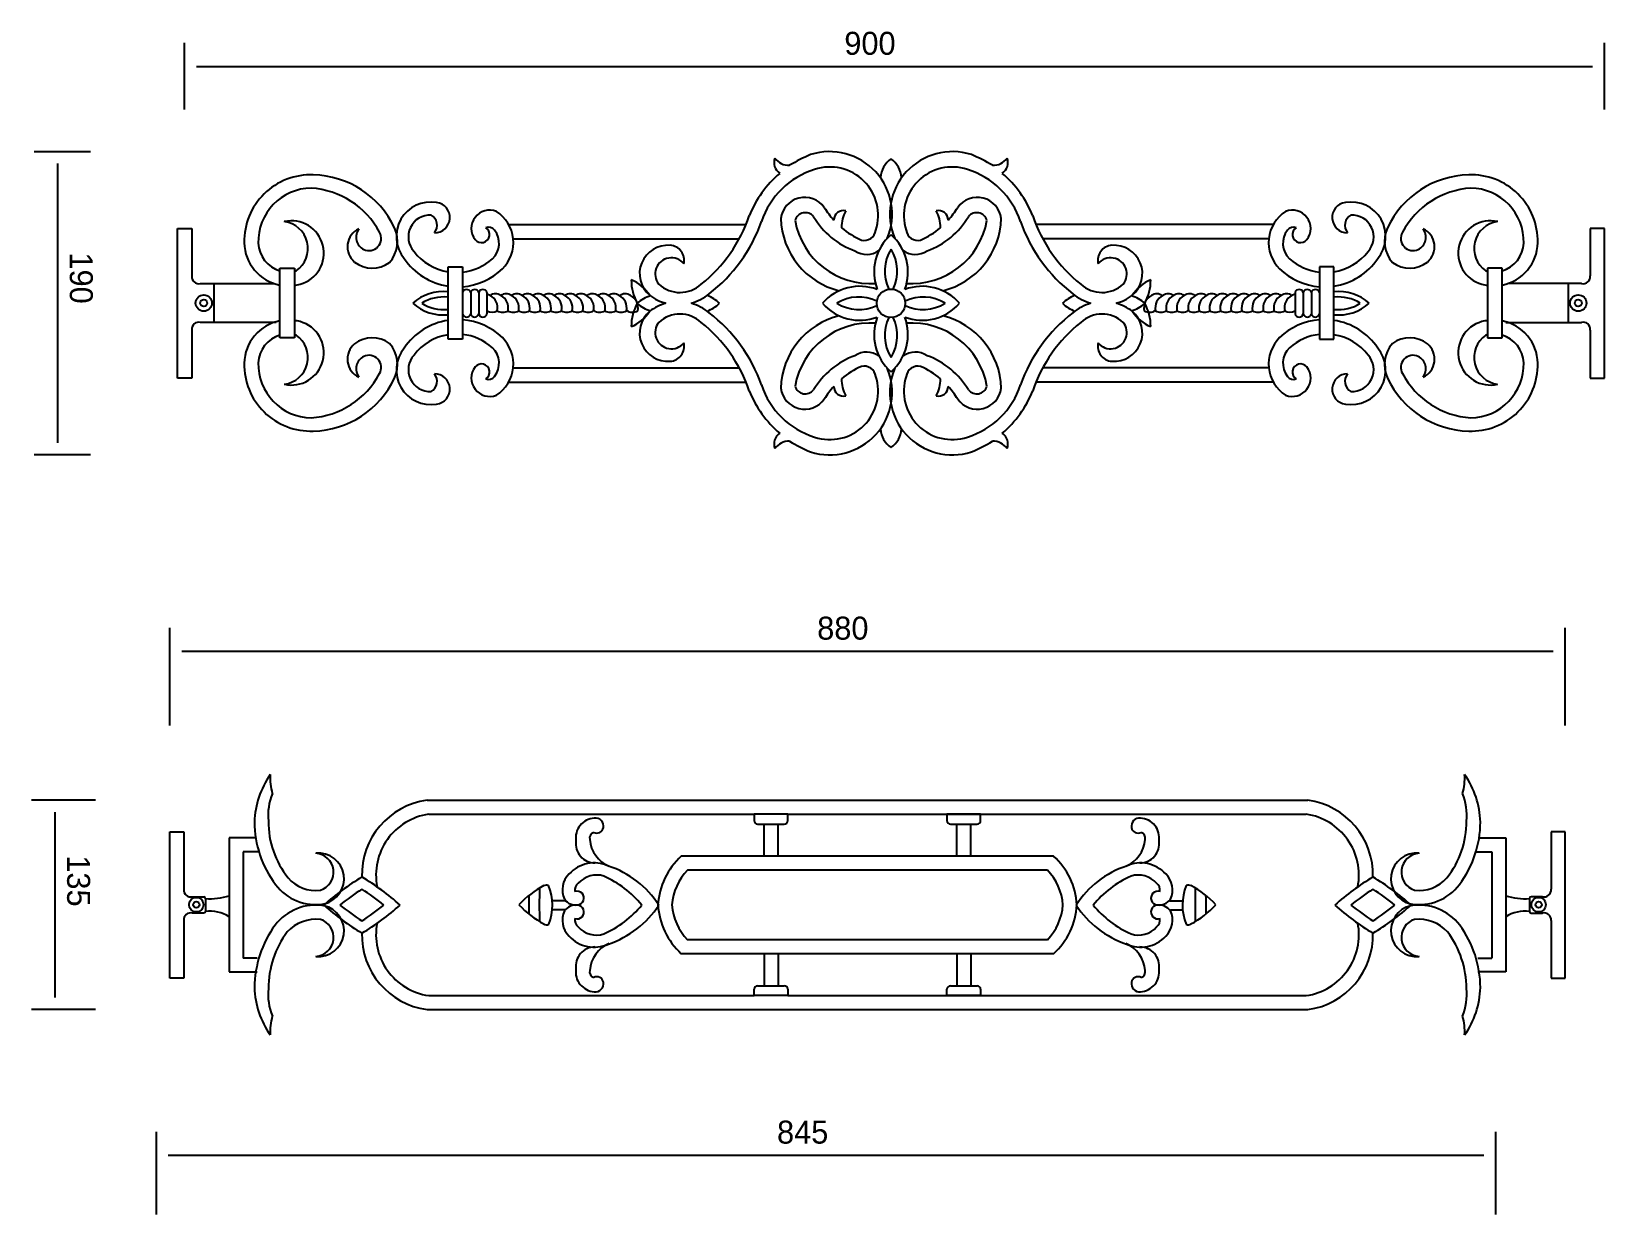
# Model space of a CAD drawing. Header units: metres. Extents: x 1388 to 2389, y -350 to 1355.
# Drawn here: x 1397 to 2389, y 609 to 1355 of the extents above; entities that cross this region are included whole.
import ezdxf

# ---------------------------------------------------------------- set-up
doc = ezdxf.new("R2010")
doc.units = ezdxf.units.M
for name, color, linetype in [('3', 3, 'Continuous'), ('4', 4, 'Continuous'), ('7', 7, 'Continuous'), ('F', 4, 'Continuous')]:
    doc.layers.add(name, color=color, linetype=linetype)

msp = doc.modelspace()

# ---------------------------------------------------------------- linework, layer by layer
at = {"layer": '3'}
for p, q in [((1493.38, 1306.16), (1493.38, 1348.25)), ((2389.12, 1306.16), (2389.12, 1348.25)), ((2381.62, 1333.25), (1500.88, 1333.25)), ((1434.1, 1279.57), (1398.48, 1279.57)), ((1413.48, 1095.98), (1413.48, 1272.07)), ((1434.1, 1088.48), (1398.48, 1088.48)), ((1484.11, 917.64), (1484.11, 979.32)), ((2364.18, 917.64), (2364.18, 979.32)), ((2356.68, 964.32), (1491.61, 964.32)), ((1437.09, 870.47), (1396.78, 870.47)), ((1411.78, 745.97), (1411.78, 862.97)), ((1437.09, 738.47), (1396.78, 738.47)), ((1475.58, 609.16), (1475.58, 661.4)), ((2320.58, 609.16), (2320.58, 661.4)), ((2313.08, 646.4), (1483.08, 646.4))]:
    msp.add_line(p, q, dxfattribs=at)
for centre, radius in [((1505.48, 1184.16), 2.18), ((2372.53, 1184.16), 2.18), ((1500.75, 804.63), 1.94), ((2347.54, 804.63), 1.94)]:
    msp.add_circle(centre, radius, dxfattribs=at)
for centre, start, end in [((1656.61, 1162.71), 84.05, 122.69), ((1656.61, 1205.29), 237.31, 275.95), ((2221.4, 1162.71), 57.31, 95.95), ((2221.4, 1205.29), 264.05, 302.69)]:
    msp.add_arc(centre, 25.3, start, end, dxfattribs=at)
at = {"layer": '4'}
for p, q in [((1488.88, 1136.82), (1488.88, 1231.18)), ((1488.88, 1231.18), (1497.88, 1231.18)), ((1497.88, 1231.18), (1497.88, 1201.32)), ((2389.12, 1231.18), (2380.12, 1231.18)), ((2380.12, 1231.18), (2380.12, 1201.32)), ((2389.12, 1136.82), (2389.12, 1231.18)), ((1553.53, 1162.3), (1553.53, 1206.19)), ((1553.53, 1206.19), (1562.67, 1206.19)), ((1562.67, 1206.19), (1562.67, 1162.3)), ((1659.58, 1161.3), (1659.58, 1206.91)), ((1659.58, 1206.91), (1668.71, 1206.91)), ((1668.71, 1206.91), (1668.71, 1161.3)), ((2209.29, 1206.91), (2209.29, 1161.3)), ((2218.43, 1206.91), (2209.29, 1206.91)), ((2218.43, 1161.3), (2218.43, 1206.91)), ((2315.34, 1206.19), (2315.34, 1162.3)), ((2324.47, 1206.19), (2315.34, 1206.19)), ((2324.47, 1162.3), (2324.47, 1206.19)), ((1503.51, 1196.46), (1549.81, 1196.46)), ((1511.74, 1196.46), (1511.74, 1171.94)), ((2374.5, 1196.46), (2328.19, 1196.46)), ((2366.27, 1196.46), (2366.27, 1171.94)), ((1551.09, 1171.94), (1503.51, 1171.94)), ((2326.91, 1171.94), (2374.5, 1171.94)), ((1497.88, 1167.08), (1497.88, 1136.82)), ((1562.67, 1162.3), (1553.53, 1162.3)), ((1668.71, 1161.3), (1659.58, 1161.3)), ((2209.29, 1161.3), (2218.43, 1161.3)), ((2315.34, 1162.3), (2324.47, 1162.3)), ((2380.12, 1167.08), (2380.12, 1136.82)), ((1497.88, 1136.82), (1488.88, 1136.82)), ((2380.12, 1136.82), (2389.12, 1136.82)), ((1646.31, 870.47), (2201.99, 870.47)), ((1647.37, 861.67), (1852.67, 861.67)), ((1852.67, 861.67), (1852.67, 857.68)), ((1873.89, 861.67), (1852.67, 861.67)), ((1854.87, 855.48), (1871.69, 855.48)), ((1858.92, 835.27), (1858.92, 855.48)), ((1867.72, 835.27), (1867.72, 855.48)), ((1873.89, 861.67), (2200.93, 861.67)), ((1873.89, 857.68), (1873.89, 861.67)), ((1974.32, 861.67), (1974.32, 857.68)), ((1995.54, 861.67), (1974.32, 861.67)), ((1976.52, 855.48), (1993.34, 855.48)), ((1980.57, 835.27), (1980.57, 855.48)), ((1989.37, 835.27), (1989.37, 855.48)), ((1995.54, 857.68), (1995.54, 861.67)), ((1484.11, 758.34), (1484.11, 850.6)), ((1484.11, 850.6), (1492.91, 850.6)), ((1492.91, 850.6), (1492.91, 814.37)), ((1530.34, 846.79), (1521.54, 846.79)), ((1521.54, 846.79), (1521.54, 762.16)), ((1538.48, 846.79), (1530.34, 846.79)), ((2309.81, 846.79), (2317.96, 846.79)), ((2317.96, 846.79), (2326.76, 846.79)), ((2326.76, 846.79), (2326.76, 762.16)), ((2364.18, 850.6), (2355.38, 850.6)), ((2355.38, 850.6), (2355.38, 814.37)), ((2364.18, 758.34), (2364.18, 850.6)), ((1540.33, 837.99), (1530.34, 837.99)), ((1530.34, 837.99), (1530.34, 770.96)), ((2041.59, 835.27), (1806.7, 835.27)), ((2307.96, 837.99), (2317.96, 837.99)), ((2317.96, 837.99), (2317.96, 770.96)), ((2037.67, 826.47), (1810.62, 826.47)), ((1498.41, 809.62), (1505.42, 809.62)), ((1506.52, 808.52), (1506.52, 800.42)), ((1733.36, 807.14), (1725.32, 807.14)), ((2114.94, 807.14), (2122.97, 807.14)), ((2341.77, 808.52), (2341.77, 800.42)), ((2349.88, 809.62), (2342.87, 809.62)), ((1492.91, 794.57), (1492.91, 758.34)), ((1505.42, 799.32), (1498.41, 799.32)), ((1733.04, 801.33), (1725.3, 801.33)), ((2115.25, 801.33), (2122.99, 801.33)), ((2342.87, 799.32), (2349.88, 799.32)), ((2355.38, 794.57), (2355.38, 758.34)), ((2037.67, 782.47), (1810.62, 782.47)), ((1539.14, 770.96), (1530.34, 770.96)), ((2041.59, 773.67), (1806.7, 773.67)), ((1858.92, 773.67), (1858.92, 753.46)), ((1867.72, 773.67), (1867.72, 753.46)), ((1980.57, 773.67), (1980.57, 753.46)), ((1989.37, 773.67), (1989.37, 753.46)), ((2309.16, 770.96), (2317.96, 770.96)), ((1492.91, 758.34), (1484.11, 758.34)), ((1521.54, 762.16), (1530.34, 762.16)), ((1530.34, 762.16), (1539.14, 762.16)), ((2317.96, 762.16), (2309.16, 762.16)), ((2326.76, 762.16), (2317.96, 762.16)), ((2355.38, 758.34), (2364.18, 758.34)), ((1647.37, 747.27), (1852.67, 747.27)), ((1852.67, 747.27), (1852.67, 751.26)), ((1873.89, 747.27), (1852.67, 747.27)), ((1854.87, 753.46), (1871.69, 753.46)), ((1873.89, 751.26), (1873.89, 747.27)), ((1873.89, 747.27), (2200.93, 747.27)), ((1974.32, 747.27), (1974.32, 751.26)), ((1995.54, 747.27), (1974.32, 747.27)), ((1976.52, 753.46), (1993.34, 753.46)), ((1995.54, 751.26), (1995.54, 747.27)), ((1646.31, 738.47), (2201.99, 738.47))]:
    msp.add_line(p, q, dxfattribs=at)
for centre in [(1505.48, 1184.16), (2372.53, 1184.16)]:
    msp.add_circle(centre, 5.15, dxfattribs=at)
for centre, radius, start, end in [((1873.21, 1272.67), 7.99, 158.17, 236.94), ((1874.57, 1281.69), 10.66, 214.59, 272.24), ((1934.57, 1170.07), 117.23, 113.27, 120.54), ((1900.27, 1240.19), 39.46, 337.26, 107.74), ((1948.29, 1261.95), 16.07, 125.31, 175.3), ((1977.73, 1240.19), 39.46, 72.26, 202.74), ((1929.71, 1261.95), 16.07, 4.7, 54.69), ((1943.44, 1170.07), 117.23, 59.46, 66.73), ((2003.43, 1281.69), 10.66, 267.76, 325.41), ((2004.79, 1272.67), 7.99, 303.06, 21.83), ((1573, 1223.02), 42.02, 87.89, 181.1), ((1573.23, 1206.87), 58.15, 25.14, 88.7), ((1914.58, 1212.63), 70.26, 130.61, 157.75), ((1905.79, 1219.64), 50.99, 107.08, 161.86), ((1900.46, 1239.5), 30.45, 342.07, 108.46), ((1977.55, 1239.5), 30.45, 71.54, 197.93), ((1972.21, 1219.64), 50.99, 18.14, 72.92), ((1963.42, 1212.63), 70.26, 22.25, 49.39), ((2304.77, 1206.87), 58.15, 91.3, 154.86), ((2305, 1223.02), 42.02, 358.9, 92.11), ((1573.81, 1222.7), 34, 91.1, 181.15), ((1569.51, 1203.61), 53.21, 28.21, 86.07), ((1884.56, 1235.57), 15.25, 35.79, 172.75), ((1993.45, 1235.57), 15.25, 7.25, 144.21), ((2308.5, 1203.61), 53.21, 93.93, 151.79), ((2304.19, 1222.7), 34, 358.85, 88.9), ((1648.7, 1226.09), 21.79, 80.48, 219.44), ((1651.17, 1238.09), 9.55, 268.82, 83.15), ((1685.84, 1231.18), 11.58, 68.42, 217.34), ((1677.46, 1222.3), 23.36, 314.59, 57.23), ((1884.94, 1234.42), 6.73, 38.69, 163.96), ((1941.98, 1271.87), 52.72, 211.28, 222.15), ((1909.04, 1236.36), 6.14, 76.29, 178.86), ((1928.74, 1232.19), 20.88, 150.93, 181.43), ((1968.96, 1236.36), 6.14, 1.14, 103.71), ((1949.26, 1232.19), 20.88, 358.57, 29.07), ((1936.03, 1271.87), 52.72, 317.85, 328.72), ((1993.06, 1234.42), 6.73, 16.04, 141.31), ((2200.54, 1222.3), 23.36, 122.77, 225.41), ((2192.16, 1231.18), 11.58, 322.66, 111.58), ((2226.84, 1238.09), 9.55, 96.85, 271.18), ((2229.3, 1226.09), 21.79, 320.56, 99.52), ((1554.09, 1218.54), 17.1, 304.61, 82.58), ((1560.84, 1215.63), 20.37, 285.42, 102.86), ((1608.62, 1219.63), 12.51, 115.1, 230.13), ((1610.42, 1225.74), 8.81, 143.71, 242.96), ((1607.18, 1223.15), 20.51, 319.17, 24.28), ((1648.29, 1225.91), 13.76, 87.34, 222.21), ((1645.29, 1233.24), 7.37, 320.39, 60.47), ((1680.6, 1227.36), 5.1, 218.96, 57.84), ((1685.06, 1227.21), 4.8, 37.37, 111.36), ((1762.22, 1268.31), 92.05, 308.34, 341.59), ((1763.61, 1268.79), 99.45, 307.58, 340.45), ((1918.07, 1239.12), 48.67, 181.91, 256.05), ((1925.93, 1244.63), 48.19, 189.98, 274.3), ((1933.12, 1263.93), 49.83, 210.52, 250.17), ((1941.98, 1271.87), 52.72, 229.69, 245.74), ((1952.07, 1244.63), 48.19, 265.7, 350.02), ((1936.03, 1271.87), 52.72, 294.26, 310.31), ((1944.89, 1263.93), 49.83, 289.83, 329.48), ((1959.94, 1239.12), 48.67, 283.95, 358.09), ((2114.39, 1268.79), 99.45, 199.55, 232.42), ((2115.79, 1268.31), 92.05, 198.41, 231.66), ((2192.94, 1227.21), 4.8, 68.64, 142.63), ((2197.4, 1227.36), 5.1, 122.16, 321.04), ((2232.71, 1233.24), 7.37, 119.53, 219.61), ((2229.72, 1225.91), 13.76, 317.79, 92.66), ((2270.83, 1223.15), 20.51, 155.72, 220.83), ((2267.59, 1225.74), 8.81, 297.04, 36.29), ((2269.39, 1219.63), 12.51, 309.87, 64.9), ((2317.17, 1215.63), 20.37, 77.14, 254.58), ((2323.91, 1218.54), 17.1, 97.42, 235.39), ((1558.79, 1222.77), 27.8, 181.16, 259.1), ((1558.79, 1222.77), 18.98, 182.29, 253.93), ((1609.61, 1224.97), 7.77, 245.67, 29.19), ((1678.51, 1221.82), 13.28, 313.09, 38.66), ((1798.28, 1202.73), 17.88, 85.51, 229.92), ((1921.96, 1231.16), 7.54, 257.4, 352.11), ((1956.04, 1231.16), 7.54, 187.89, 282.6), ((2079.72, 1202.73), 17.88, 310.08, 94.49), ((2199.5, 1221.82), 13.28, 141.34, 226.91), ((2268.39, 1224.97), 7.77, 150.81, 294.33), ((2319.21, 1222.77), 18.98, 286.07, 357.71), ((2319.21, 1222.77), 27.8, 280.9, 358.84), ((1665.65, 1235.14), 40.8, 214.13, 261.45), ((1664.94, 1237.25), 33.83, 217.49, 260.89), ((1664.94, 1237.25), 33.83, 276.41, 312.03), ((1800.36, 1202.49), 10.14, 98.92, 219.67), ((1800.66, 1202.97), 9.72, 38.03, 101.13), ((1799.1, 1211.11), 9.47, 346.88, 86.46), ((1923.59, 1227.92), 13.13, 235.83, 306.9), ((1954.42, 1227.92), 13.13, 233.1, 304.17), ((2078.91, 1211.11), 9.47, 93.54, 193.12), ((2077.34, 1202.97), 9.72, 78.87, 141.97), ((2077.65, 1202.49), 10.14, 320.33, 81.08), ((2213.07, 1237.25), 33.83, 227.97, 263.59), ((2213.07, 1237.25), 33.83, 279.11, 322.51), ((2212.36, 1235.14), 40.8, 278.55, 325.87), ((1502.4, 1200.86), 4.54, 174.19, 284.14), ((1558.79, 1222.77), 18.98, 281.78, 285.31), ((1611.84, 1224.49), 18.31, 232.12, 306.34), ((1665.65, 1235.14), 40.8, 274.31, 313.75), ((2212.36, 1235.14), 40.8, 226.25, 265.69), ((2266.16, 1224.49), 18.31, 233.66, 307.88), ((2319.21, 1222.77), 18.98, 254.69, 258.22), ((2375.6, 1200.86), 4.54, 255.86, 5.81), ((1558.79, 1222.77), 27.8, 278.02, 285.57), ((1805.89, 1210.49), 19.67, 227.32, 313.05), ((2072.11, 1210.49), 19.67, 226.95, 312.68), ((2319.21, 1222.77), 27.8, 254.43, 261.98), ((1804.93, 1212.96), 30.04, 232.78, 254.66), ((1804.93, 1155.03), 30.04, 105.34, 127.22), ((1804.93, 1212.96), 30.04, 285.34, 310.08), ((1804.93, 1155.03), 30.04, 49.92, 74.66), ((1814.16, 1166.42), 24.23, 46.49, 68.57), ((1814.16, 1201.57), 24.23, 291.43, 313.51), ((2073.07, 1212.96), 30.04, 229.92, 254.66), ((2073.07, 1155.03), 30.04, 105.34, 130.08), ((2073.07, 1212.96), 30.04, 285.34, 307.22), ((2073.07, 1155.03), 30.04, 52.78, 74.66), ((1502.4, 1167.54), 4.54, 75.86, 185.81), ((1558.79, 1145.63), 27.8, 100.9, 178.84), ((1560.84, 1152.77), 20.37, 257.14, 74.58), ((1558.79, 1145.63), 27.8, 74.43, 81.98), ((1665.65, 1132.86), 40.8, 98.55, 145.87), ((1665.65, 1132.86), 40.8, 46.25, 85.69), ((1798.28, 1165.27), 17.88, 130.08, 274.49), ((1800.36, 1165.5), 10.14, 140.33, 261.08), ((1805.89, 1157.51), 19.67, 46.95, 132.68), ((1762.22, 1099.69), 92.05, 18.41, 51.66), ((1763.61, 1099.2), 99.45, 19.55, 52.42), ((1918.07, 1128.88), 48.67, 103.95, 178.09), ((1925.93, 1123.36), 48.19, 85.7, 170.02), ((1952.07, 1123.36), 48.19, 9.98, 94.3), ((1959.94, 1128.88), 48.67, 1.91, 76.05), ((2114.39, 1099.2), 99.45, 127.58, 160.45), ((2115.79, 1099.69), 92.05, 128.34, 161.59), ((2072.11, 1157.51), 19.67, 47.32, 133.05), ((2079.72, 1165.27), 17.88, 265.51, 49.92), ((2077.65, 1165.5), 10.14, 278.92, 39.67), ((2212.36, 1132.86), 40.8, 94.31, 133.75), ((2212.36, 1132.86), 40.8, 34.13, 81.45), ((2317.17, 1152.77), 20.37, 105.42, 282.86), ((2319.21, 1145.63), 27.8, 98.02, 105.57), ((2319.21, 1145.63), 27.8, 1.16, 79.1), ((2375.6, 1167.54), 4.54, 354.19, 104.14), ((1558.79, 1145.63), 18.98, 106.07, 177.71), ((1554.09, 1149.87), 17.1, 277.42, 55.39), ((1558.79, 1145.63), 18.98, 74.69, 78.22), ((1611.84, 1143.92), 18.31, 53.66, 127.88), ((1664.94, 1130.75), 33.83, 99.11, 142.51), ((1664.94, 1130.75), 33.83, 47.97, 83.59), ((1677.46, 1145.69), 23.36, 302.77, 45.41), ((2200.54, 1145.69), 23.36, 134.59, 237.23), ((2213.07, 1130.75), 33.83, 96.41, 132.03), ((2213.07, 1130.75), 33.83, 37.49, 80.89), ((2266.16, 1143.92), 18.31, 52.12, 126.34), ((2323.91, 1149.87), 17.1, 124.61, 262.58), ((2319.21, 1145.63), 18.98, 101.78, 105.31), ((2319.21, 1145.63), 18.98, 2.29, 73.93), ((1608.62, 1148.77), 12.51, 129.87, 244.9), ((1609.61, 1143.43), 7.77, 330.81, 114.33), ((1607.18, 1145.26), 20.51, 335.72, 40.83), ((1648.7, 1141.91), 21.79, 140.56, 279.52), ((1648.29, 1142.09), 13.76, 137.79, 272.66), ((1678.51, 1146.18), 13.28, 321.34, 46.91), ((1800.66, 1165.02), 9.72, 258.87, 321.97), ((1799.1, 1156.89), 9.47, 273.54, 13.12), ((1923.59, 1140.07), 13.13, 53.1, 124.17), ((1954.42, 1140.07), 13.13, 55.83, 126.9), ((2078.91, 1156.89), 9.47, 166.88, 266.46), ((2077.34, 1165.02), 9.72, 218.03, 281.13), ((2199.5, 1146.18), 13.28, 133.09, 218.66), ((2229.3, 1141.91), 21.79, 260.48, 39.44), ((2229.72, 1142.09), 13.76, 267.34, 42.21), ((2270.83, 1145.26), 20.51, 139.17, 204.28), ((2268.39, 1143.43), 7.77, 65.67, 209.19), ((2269.39, 1148.77), 12.51, 295.1, 50.13), ((1573, 1145.39), 42.02, 178.9, 272.11), ((1573.81, 1145.71), 34, 178.85, 268.9), ((1610.42, 1142.66), 8.81, 117.04, 216.29), ((1685.84, 1136.82), 11.58, 142.66, 291.58), ((1680.6, 1140.63), 5.1, 302.16, 141.04), ((1900.27, 1127.81), 39.46, 252.26, 22.74), ((1933.12, 1104.06), 49.83, 109.83, 149.48), ((1941.98, 1096.13), 52.72, 114.26, 130.31), ((1921.96, 1136.83), 7.54, 7.89, 102.6), ((1977.73, 1127.81), 39.46, 157.26, 287.74), ((1956.04, 1136.83), 7.54, 77.4, 172.11), ((1936.03, 1096.13), 52.72, 49.69, 65.74), ((1944.89, 1104.06), 49.83, 30.52, 70.17), ((2192.16, 1136.82), 11.58, 248.42, 37.34), ((2197.4, 1140.63), 5.1, 38.96, 237.84), ((2267.59, 1142.66), 8.81, 323.71, 62.96), ((2305, 1145.39), 42.02, 267.89, 1.1), ((2304.19, 1145.71), 34, 271.1, 1.15), ((1569.51, 1164.8), 53.21, 273.93, 331.79), ((1573.23, 1161.53), 58.15, 271.3, 334.86), ((1645.29, 1134.76), 7.37, 299.53, 39.61), ((1651.17, 1129.9), 9.55, 276.85, 91.18), ((1685.06, 1140.79), 4.8, 248.64, 322.63), ((1905.79, 1148.36), 50.99, 198.14, 252.92), ((1884.94, 1133.57), 6.73, 196.04, 321.31), ((1900.46, 1128.5), 30.45, 251.54, 17.93), ((1941.98, 1096.13), 52.72, 137.85, 148.72), ((1909.04, 1131.63), 6.14, 181.14, 283.71), ((1928.74, 1135.81), 20.88, 178.57, 209.07), ((1977.55, 1128.5), 30.45, 162.07, 288.46), ((1968.96, 1131.63), 6.14, 256.29, 358.86), ((1949.26, 1135.81), 20.88, 330.93, 1.43), ((1936.03, 1096.13), 52.72, 31.28, 42.15), ((1972.21, 1148.36), 50.99, 287.08, 341.86), ((1993.06, 1133.57), 6.73, 218.69, 343.96), ((2192.94, 1140.79), 4.8, 217.37, 291.36), ((2226.84, 1129.9), 9.55, 88.82, 263.15), ((2232.71, 1134.76), 7.37, 140.39, 240.47), ((2304.77, 1161.53), 58.15, 205.14, 268.7), ((2308.5, 1164.8), 53.21, 208.21, 266.07), ((1914.58, 1155.36), 70.26, 202.25, 229.39), ((1884.56, 1132.42), 15.25, 187.25, 324.21), ((1993.45, 1132.42), 15.25, 215.79, 352.75), ((1963.42, 1155.36), 70.26, 310.61, 337.75), ((1873.21, 1095.33), 7.99, 123.06, 201.83), ((1948.29, 1106.05), 16.07, 184.7, 234.69), ((1929.71, 1106.05), 16.07, 305.31, 355.3), ((2004.79, 1095.33), 7.99, 338.17, 56.94), ((1874.57, 1086.31), 10.66, 87.76, 145.41), ((1934.57, 1197.92), 117.23, 239.46, 246.73), ((1943.44, 1197.92), 117.23, 293.27, 300.54), ((2003.43, 1086.31), 10.66, 34.59, 92.24), ((1591.53, 855.36), 54.07, 144.64, 178.5), ((1584.2, 884.68), 36.84, 176.93, 195.66), ((2264.09, 884.68), 36.84, 344.34, 3.07), ((2256.76, 855.36), 54.07, 1.5, 35.36), ((1582.04, 861.14), 35.98, 157.79, 186.06), ((2266.25, 861.14), 35.98, 353.94, 22.21), ((1652.64, 823.51), 47.39, 97.68, 181.7), ((2195.65, 823.51), 47.39, 358.3, 82.32), ((1603.09, 856.91), 65.61, 180.12, 217.03), ((1602.63, 856.87), 56.37, 179.52, 218.72), ((1652.92, 823.26), 38.81, 98.23, 190.92), ((1752.56, 846.74), 12.48, 93.26, 188.61), ((1752.63, 854.24), 5.01, 348.32, 98.93), ((1854.87, 857.68), 2.2, 180, 270), ((1871.69, 857.68), 2.2, 270, 0), ((1976.52, 857.68), 2.2, 180, 270), ((1993.34, 857.68), 2.2, 270, 0), ((2095.66, 854.24), 5.01, 81.07, 191.68), ((2095.73, 846.74), 12.48, 351.39, 86.74), ((2195.37, 823.26), 38.81, 349.08, 81.77), ((2245.66, 856.87), 56.37, 321.28, 0.48), ((2245.2, 856.91), 65.61, 322.97, 359.88), ((1752.44, 843.25), 12.32, 172.43, 269.08), ((1752.56, 846.74), 3.68, 107.21, 195.18), ((1768.73, 847.1), 19.76, 183.86, 247.72), ((1753.45, 853.9), 4.15, 241.59, 350.65), ((2079.57, 847.1), 19.76, 292.28, 356.14), ((2094.84, 853.9), 4.15, 189.35, 298.41), ((2095.86, 843.25), 12.32, 270.92, 7.57), ((2095.73, 846.74), 3.68, 344.82, 72.79), ((1577.74, 820.93), 16.22, 282.65, 95.55), ((1575.35, 825.12), 11.99, 287.92, 86.07), ((1837.56, 801.64), 45.64, 132.53, 176.44), ((2010.74, 801.64), 45.64, 3.56, 47.47), ((2270.55, 820.93), 16.22, 84.45, 257.35), ((2272.94, 825.12), 11.99, 93.93, 252.08), ((1745.75, 813.87), 14.08, 134, 204.43), ((1751.79, 809.43), 21.51, 65.51, 137.36), ((1741.39, 771.13), 61.01, 33.03, 71.54), ((1836.79, 801.64), 36.08, 136.5, 175.5), ((2011.5, 801.64), 36.08, 4.5, 43.5), ((2106.91, 771.13), 61.01, 108.46, 146.97), ((2096.5, 809.43), 21.51, 42.64, 114.49), ((2102.54, 813.87), 14.08, 335.57, 46), ((1497.32, 813.92), 4.44, 174.19, 284.14), ((1576.11, 836.38), 31.71, 216.78, 279.41), ((1576.34, 837), 23.45, 221.04, 276.61), ((1686.82, 686.1), 158.57, 120.95, 131.76), ((1523.72, 686.1), 158.57, 48.24, 59.05), ((1747.7, 764.29), 59.17, 117.82, 137.14), ((1721.63, 812.96), 3.96, 69.76, 117.03), ((1693.07, 804.33), 32.38, 338.12, 22.4), ((1745.26, 813.75), 5.67, 128.64, 188.42), ((1753.33, 807.64), 15.68, 73.1, 137.77), ((1730.19, 761.47), 67.15, 39.73, 65.64), ((2118.1, 761.47), 67.15, 114.36, 140.27), ((2094.96, 807.64), 15.68, 42.23, 106.9), ((2103.03, 813.75), 5.67, 351.58, 51.36), ((2155.23, 804.33), 32.38, 157.6, 201.88), ((2126.66, 812.96), 3.96, 62.97, 110.24), ((2100.6, 764.29), 59.17, 42.86, 62.18), ((2324.57, 686.1), 158.57, 120.95, 131.76), ((2161.47, 686.1), 158.57, 48.24, 59.05), ((2272.19, 836.38), 31.71, 260.59, 323.22), ((2271.95, 837), 23.45, 263.39, 318.96), ((2350.97, 813.92), 4.44, 255.86, 5.81), ((1505.42, 808.52), 1.1, 360, 90), ((1509.64, 846.73), 38.34, 265.33, 288.08), ((1576.2, 771.92), 32.45, 80.97, 142.51), ((1577.74, 788.14), 16.22, 264.45, 77.35), ((1686.82, 922.67), 158.57, 228.24, 239.05), ((1523.72, 922.67), 158.57, 300.95, 311.76), ((1747.7, 844.79), 59.17, 222.86, 242.18), ((1740.31, 813.62), 9.24, 217.05, 276.68), ((1740.31, 795.16), 9.24, 83.32, 142.95), ((1740.97, 808.76), 4.35, 275.42, 108.63), ((1740.97, 800.01), 4.35, 251.37, 84.58), ((1731.17, 846.26), 65.73, 293.98, 320.42), ((1741.39, 837.65), 61.01, 288.46, 326.97), ((1837.56, 807.3), 45.64, 183.56, 227.47), ((1836.79, 807.3), 36.08, 184.5, 223.5), ((2011.5, 807.3), 36.08, 316.5, 355.5), ((2010.74, 807.3), 45.64, 312.53, 356.44), ((2106.91, 837.65), 61.01, 213.03, 251.54), ((2117.12, 846.26), 65.73, 219.58, 246.02), ((2107.32, 808.76), 4.35, 71.37, 264.58), ((2107.32, 800.01), 4.35, 95.42, 288.63), ((2107.98, 813.62), 9.24, 263.32, 322.95), ((2107.98, 795.16), 9.24, 37.05, 96.68), ((2100.6, 844.79), 59.17, 297.82, 317.14), ((2324.57, 922.67), 158.57, 228.24, 239.05), ((2161.47, 922.67), 158.57, 300.95, 311.76), ((2270.55, 788.14), 16.22, 102.65, 275.55), ((2272.09, 771.92), 32.45, 37.49, 99.03), ((2338.65, 846.73), 38.34, 251.92, 274.67), ((2342.87, 808.52), 1.1, 90, 180), ((1497.32, 795.02), 4.44, 75.86, 185.81), ((1505.42, 800.42), 1.1, 270, 0), ((1508.93, 776.04), 24.5, 59.02, 95.63), ((1576.63, 770.15), 25.33, 84.53, 136.87), ((1575.35, 783.96), 11.99, 273.93, 72.08), ((1745.75, 794.91), 14.08, 155.57, 226), ((1745.26, 795.03), 5.67, 171.58, 231.36), ((2103.03, 795.03), 5.67, 308.64, 8.42), ((2102.54, 794.91), 14.08, 314, 24.43), ((2272.94, 783.96), 11.99, 107.92, 266.07), ((2271.67, 770.15), 25.33, 43.13, 95.47), ((2339.37, 776.04), 24.5, 84.37, 120.98), ((2342.87, 800.42), 1.1, 180, 270), ((2350.97, 795.02), 4.44, 354.19, 104.14), ((1605.12, 751.84), 67.64, 143.92, 179.61), ((1606.3, 751.62), 60.04, 143.34, 179.89), ((1652.64, 785.44), 47.39, 178.3, 262.32), ((1652.92, 785.69), 38.81, 169.08, 261.77), ((1721.72, 794.95), 3.02, 231.31, 297.4), ((1751.79, 799.35), 21.51, 222.64, 294.49), ((1753.2, 800.93), 15.45, 221.98, 287.64), ((2096.5, 799.35), 21.51, 245.51, 317.36), ((2095.09, 800.93), 15.45, 252.36, 318.02), ((2126.57, 794.95), 3.02, 242.6, 308.69), ((2195.37, 785.69), 38.81, 278.23, 10.92), ((2195.65, 785.44), 47.39, 277.68, 1.7), ((2241.99, 751.62), 60.04, 0.11, 36.66), ((2243.17, 751.84), 67.64, 0.39, 36.08), ((1752.44, 765.7), 12.32, 90.92, 187.57), ((1768.73, 761.84), 19.76, 112.28, 176.14), ((2079.57, 761.84), 19.76, 3.86, 67.72), ((2095.86, 765.7), 12.32, 352.43, 89.08), ((1752.56, 762.21), 12.48, 171.39, 266.74), ((1752.56, 762.21), 3.68, 164.82, 252.79), ((1753.45, 755.04), 4.15, 9.35, 118.41), ((1752.63, 754.7), 5.01, 261.07, 11.68), ((2095.66, 754.7), 5.01, 168.32, 278.93), ((2094.84, 755.04), 4.15, 61.59, 170.65), ((2095.73, 762.21), 12.48, 273.26, 8.61), ((2095.73, 762.21), 3.68, 287.21, 15.18), ((1591.53, 753.71), 54.07, 181.5, 215.36), ((1582.04, 747.94), 35.98, 173.94, 202.21), ((1854.87, 751.26), 2.2, 90, 180), ((1871.69, 751.26), 2.2, 360, 90), ((1976.52, 751.26), 2.2, 90, 180), ((1993.34, 751.26), 2.2, 0, 90), ((2266.25, 747.94), 35.98, 337.79, 6.06), ((2256.76, 753.71), 54.07, 324.64, 358.5), ((1584.2, 724.39), 36.84, 164.34, 183.07), ((2264.09, 724.39), 36.84, 356.93, 15.66)]:
    msp.add_arc(centre, radius, start, end, dxfattribs=at)
at = {"layer": '7'}
for p, q in [((1697.84, 1233.71), (1847.52, 1233.71)), ((2180.16, 1233.71), (2030.49, 1233.71)), ((1700.69, 1224.71), (1843.29, 1224.71)), ((2177.31, 1224.71), (2034.72, 1224.71)), ((1673.85, 1190.75), (1673.85, 1177.25)), ((1678.99, 1190.75), (1678.99, 1177.25)), ((1684.12, 1190.75), (1684.12, 1177.25)), ((2193.88, 1190.75), (2193.88, 1177.25)), ((2199.02, 1190.75), (2199.02, 1177.25)), ((2204.16, 1190.75), (2204.16, 1177.25)), ((1700.69, 1143.29), (1843.29, 1143.29)), ((2177.31, 1143.29), (2034.72, 1143.29)), ((1697.84, 1134.29), (1847.52, 1134.29)), ((2180.16, 1134.29), (2030.49, 1134.29))]:
    msp.add_line(p, q, dxfattribs=at)
for centre in [(1500.75, 804.63), (2347.54, 804.63)]:
    msp.add_circle(centre, 4.58, dxfattribs=at)
for centre, radius, start, end in [((1961.38, 1204.26), 26.33, 148.19, 205.58), ((1916.63, 1204.26), 26.33, 334.42, 31.81), ((1656.61, 1162.71), 28.67, 84.05, 132.05), ((1671.28, 1190.08), 2.65, 14.59, 165.41), ((1676.42, 1190.08), 2.65, 14.59, 165.41), ((1681.55, 1190.08), 2.65, 14.59, 165.41), ((1765.52, 1175.42), 25.24, 32.68, 67.55), ((1804.67, 1198.5), 29.5, 179.53, 209.44), ((2112.48, 1175.42), 25.24, 112.45, 147.32), ((2073.34, 1198.5), 29.5, 330.56, 0.47), ((2196.45, 1190.08), 2.65, 14.59, 165.41), ((2201.59, 1190.08), 2.65, 14.59, 165.41), ((2206.72, 1190.08), 2.65, 14.59, 165.41), ((2221.4, 1162.71), 28.67, 47.95, 95.95), ((1656.61, 1205.29), 28.67, 227.95, 275.95), ((1682.7, 1184.12), 5.84, 54.67, 75.91), ((1689.45, 1184.12), 5.84, 54.67, 125.33), ((1682.12, 1181.12), 8.71, 348.15, 62.99), ((1696.2, 1184.12), 5.84, 54.67, 125.33), ((1688.87, 1181.12), 8.71, 348.15, 62.99), ((1702.95, 1184.12), 5.84, 54.67, 125.33), ((1695.62, 1181.12), 8.71, 348.15, 62.99), ((1709.7, 1184.12), 5.84, 54.67, 125.33), ((1702.37, 1181.12), 8.71, 348.15, 62.99), ((1716.45, 1184.12), 5.84, 54.67, 125.33), ((1709.12, 1181.12), 8.71, 348.15, 62.99), ((1723.2, 1184.12), 5.84, 54.67, 125.33), ((1715.87, 1181.12), 8.71, 348.15, 62.99), ((1729.95, 1184.12), 5.84, 54.67, 125.33), ((1722.62, 1181.12), 8.71, 348.15, 62.99), ((1736.7, 1184.12), 5.84, 54.67, 125.33), ((1729.37, 1181.12), 8.71, 348.15, 62.99), ((1743.45, 1184.12), 5.84, 54.67, 125.33), ((1736.12, 1181.12), 8.71, 348.15, 62.99), ((1742.87, 1181.12), 8.71, 348.15, 62.99), ((1750.64, 1184.12), 5.84, 54.67, 128.26), ((1757.39, 1184.12), 5.84, 54.67, 125.33), ((1750.06, 1181.12), 8.71, 348.15, 62.99), ((1764.14, 1184.12), 5.84, 54.67, 125.33), ((1756.81, 1181.12), 8.71, 348.15, 62.99), ((1763.56, 1181.12), 8.71, 348.15, 62.99), ((1771.33, 1184.12), 5.84, 54.67, 128.26), ((1770.75, 1181.12), 8.71, 348.15, 62.99), ((1804.67, 1169.5), 29.5, 150.56, 180.47), ((1790.85, 1172.42), 16.55, 102.16, 136.18), ((1790.85, 1195.57), 16.55, 223.82, 257.84), ((1918.74, 1161.63), 26.33, 64.42, 121.81), ((1918.74, 1206.37), 26.33, 238.19, 295.58), ((1959.27, 1161.63), 26.33, 58.19, 115.58), ((1959.27, 1206.37), 26.33, 244.42, 301.81), ((2063.84, 1166.42), 24.23, 111.43, 133.51), ((2063.84, 1201.57), 24.23, 226.49, 248.57), ((2087.16, 1172.42), 16.55, 43.82, 77.84), ((2087.16, 1195.57), 16.55, 282.16, 316.18), ((2107.26, 1181.12), 8.71, 117.01, 191.85), ((2073.34, 1169.5), 29.5, 359.53, 29.44), ((2106.68, 1184.12), 5.84, 51.74, 125.33), ((2114.44, 1181.12), 8.71, 117.01, 191.85), ((2113.86, 1184.12), 5.84, 54.67, 125.33), ((2121.19, 1181.12), 8.71, 117.01, 191.85), ((2120.61, 1184.12), 5.84, 54.67, 125.33), ((2127.94, 1181.12), 8.71, 117.01, 191.85), ((2127.36, 1184.12), 5.84, 51.74, 125.33), ((2135.13, 1181.12), 8.71, 117.01, 191.85), ((2134.55, 1184.12), 5.84, 54.67, 125.33), ((2141.88, 1181.12), 8.71, 117.01, 191.85), ((2141.3, 1184.12), 5.84, 54.67, 125.33), ((2148.63, 1181.12), 8.71, 117.01, 191.85), ((2148.05, 1184.12), 5.84, 54.67, 125.33), ((2155.38, 1181.12), 8.71, 117.01, 191.85), ((2154.8, 1184.12), 5.84, 54.67, 125.33), ((2162.13, 1181.12), 8.71, 117.01, 191.85), ((2161.55, 1184.12), 5.84, 54.67, 125.33), ((2168.88, 1181.12), 8.71, 117.01, 191.85), ((2168.3, 1184.12), 5.84, 54.67, 125.33), ((2175.63, 1181.12), 8.71, 117.01, 191.85), ((2175.05, 1184.12), 5.84, 54.67, 125.33), ((2182.38, 1181.12), 8.71, 117.01, 191.85), ((2181.8, 1184.12), 5.84, 54.67, 125.33), ((2189.13, 1181.12), 8.71, 117.01, 191.85), ((2188.55, 1184.12), 5.84, 54.67, 125.33), ((2195.88, 1181.12), 8.71, 117.01, 191.85), ((2195.3, 1184.12), 5.84, 104.09, 125.33), ((2221.4, 1205.29), 28.67, 264.05, 312.05), ((1671.28, 1177.92), 2.65, 194.56, 345.44), ((1676.42, 1177.92), 2.65, 194.56, 345.44), ((1681.55, 1177.92), 2.65, 194.56, 345.44), ((1687.27, 1184.59), 6.25, 239.72, 302.71), ((1694.02, 1184.59), 6.25, 237.29, 302.71), ((1700.77, 1184.59), 6.25, 237.29, 302.71), ((1707.52, 1184.59), 6.25, 237.29, 302.71), ((1714.27, 1184.59), 6.25, 237.29, 302.71), ((1721.02, 1184.59), 6.25, 237.29, 302.71), ((1727.77, 1184.59), 6.25, 237.29, 302.71), ((1734.52, 1184.59), 6.25, 237.29, 302.71), ((1741.27, 1184.59), 6.25, 237.29, 302.71), ((1748.02, 1184.59), 6.25, 237.29, 302.71), ((1755.21, 1184.59), 6.25, 232.89, 302.71), ((1761.96, 1184.59), 6.25, 237.29, 302.71), ((1768.71, 1184.59), 6.25, 237.29, 302.71), ((1775.9, 1184.59), 6.25, 232.89, 302.71), ((1765.52, 1192.58), 25.24, 292.45, 327.32), ((1961.38, 1163.73), 26.33, 154.42, 211.81), ((1916.63, 1163.73), 26.33, 328.19, 25.58), ((2112.48, 1192.58), 25.24, 212.68, 247.55), ((2102.11, 1184.59), 6.25, 237.29, 307.11), ((2109.29, 1184.59), 6.25, 237.29, 302.71), ((2116.04, 1184.59), 6.25, 237.29, 302.71), ((2122.79, 1184.59), 6.25, 237.29, 307.11), ((2129.98, 1184.59), 6.25, 237.29, 302.71), ((2136.73, 1184.59), 6.25, 237.29, 302.71), ((2143.48, 1184.59), 6.25, 237.29, 302.71), ((2150.23, 1184.59), 6.25, 237.29, 302.71), ((2156.98, 1184.59), 6.25, 237.29, 302.71), ((2163.73, 1184.59), 6.25, 237.29, 302.71), ((2170.48, 1184.59), 6.25, 237.29, 302.71), ((2177.23, 1184.59), 6.25, 237.29, 302.71), ((2183.98, 1184.59), 6.25, 237.29, 302.71), ((2190.73, 1184.59), 6.25, 237.29, 300.28), ((2196.45, 1177.92), 2.65, 194.56, 345.44), ((2201.59, 1177.92), 2.65, 194.56, 345.44), ((2206.72, 1177.92), 2.65, 194.56, 345.44), ((1686.82, 686.1), 151.97, 122.45, 128.89), ((1523.72, 686.1), 151.97, 51.11, 57.55), ((2047.4, 804.26), 330.26, 178.13, 181.78), ((1800.9, 804.26), 330.26, 358.22, 1.87), ((2324.57, 686.1), 151.97, 122.45, 128.89), ((2161.47, 686.1), 151.97, 51.11, 57.55), ((1686.82, 922.67), 151.97, 231.11, 237.55), ((1523.72, 922.67), 151.97, 302.45, 308.89), ((2040.8, 804.26), 330.26, 178.94, 180.96), ((1807.5, 804.26), 330.26, 359.04, 1.06), ((2324.57, 922.67), 151.97, 231.11, 237.55), ((2161.47, 922.67), 151.97, 302.45, 308.89)]:
    msp.add_arc(centre, radius, start, end, dxfattribs=at)
at = {"layer": 'F'}
msp.add_circle((1939, 1184), 9, dxfattribs=at)
for centre, radius, start, end in [((1959.36, 1203.72), 31.07, 130.94, 200.81), ((1918.65, 1203.72), 31.07, 339.19, 49.06), ((1919.28, 1163.64), 31.07, 69.19, 139.06), ((1919.28, 1163.64), 31.07, 69.19, 139.06), ((1958.72, 1163.64), 31.07, 40.94, 110.81), ((1919.28, 1204.35), 31.07, 220.94, 290.81), ((1919.28, 1204.35), 31.07, 220.94, 290.81), ((1918.74, 1161.63), 26.33, 64.42, 121.81), ((1918.74, 1206.37), 26.33, 238.19, 295.58), ((1958.72, 1204.35), 31.07, 249.19, 319.06), ((1959.36, 1164.28), 31.07, 159.19, 229.06), ((1918.65, 1164.28), 31.07, 310.94, 20.81)]:
    msp.add_arc(centre, radius, start, end, dxfattribs=at)

# ---------------------------------------------------------------- texts
for s, p in [('900', (1909.55, 1340.75)), ('880', (1892.44, 971.82)), ('845', (1867.11, 653.9))]:
    msp.add_text(s, height=14.5).set_placement(p)
for s, p in [('190', (1420.98, 1216.06)), ('135', (1419.28, 835.77))]:
    msp.add_text(s, height=14.5, rotation=270).set_placement(p)

doc.saveas('drawing.dxf')
